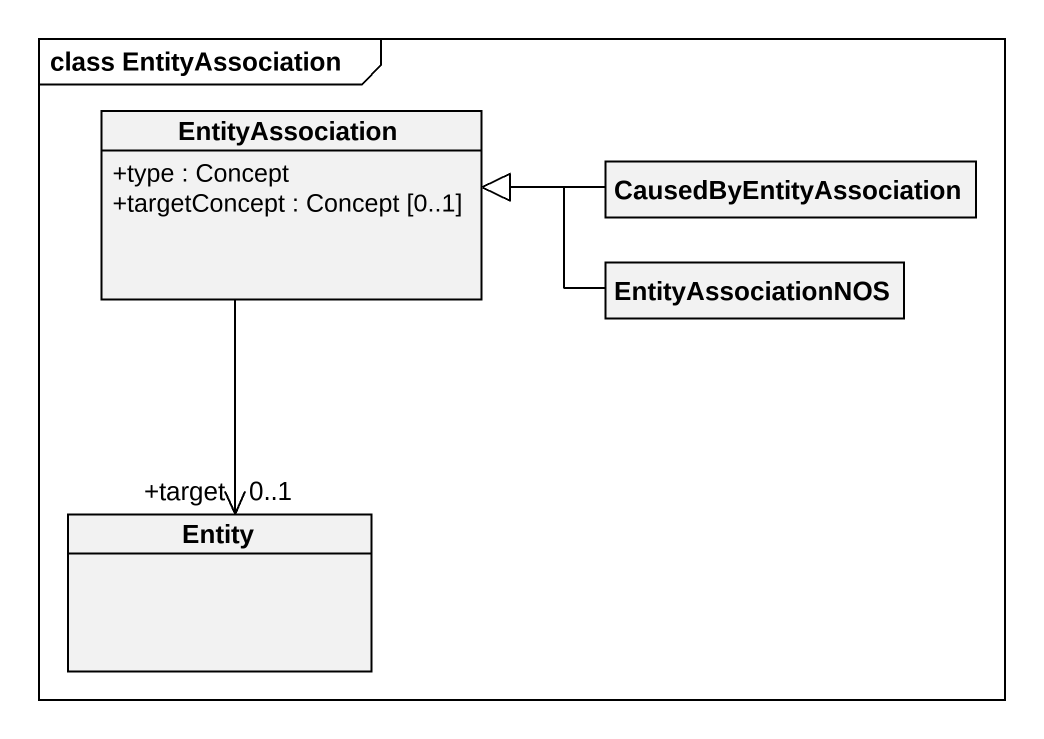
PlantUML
@startuml
mainframe class EntityAssociation
hide circle
hide empty members
skinparam classAttributeIconSize 0
class EntityAssociation {
  +type : Concept
  +targetConcept : Concept [0..1]
}
class CausedByEntityAssociation
class EntityAssociationNOS
class "Entity" as Entity_
CausedByEntityAssociation -left-|> EntityAssociation
EntityAssociationNOS -left-|> EntityAssociation
Entity_ "+target\n0..1" <-up- EntityAssociation
@enduml
